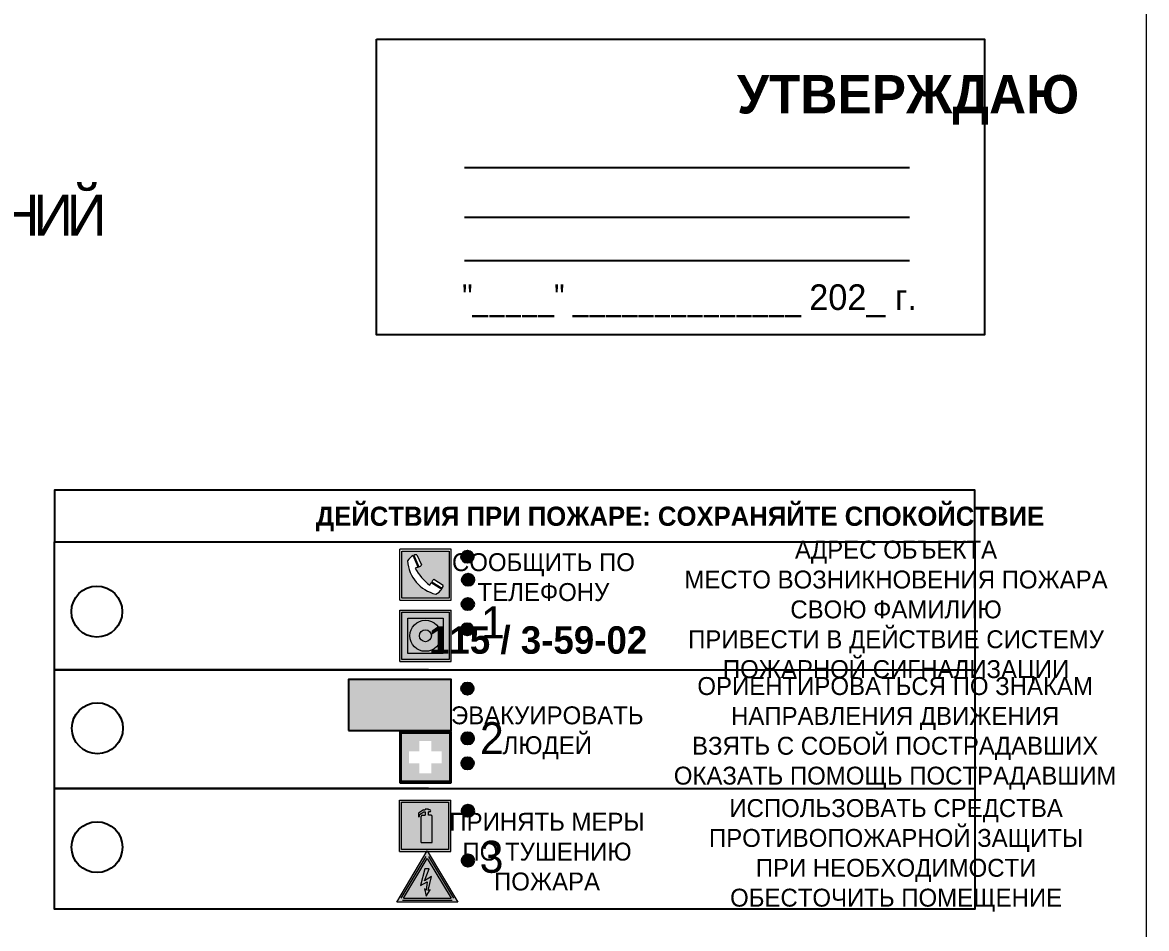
# Model space of a CAD drawing. Header units: millimetres. Extents: x 13114 to 67229, y 22859 to 38520.
# Drawn here: x 22987.8 to 23163.4, y 35797.5 to 35939.1 of the extents above; entities that cross this region are included whole.
import ezdxf

# ---------------------------------------------------------------- set-up
doc = ezdxf.new("R2010")
doc.units = ezdxf.units.MM
doc.styles.add('обычный', font='arial.ttf')

# ---------------------------------------------------------------- blocks, each defined once
blk = doc.blocks.new('A$C3E6D3DDE')
at = {"lineweight": 5}
h = blk.add_hatch(color=40, dxfattribs=at)
h.paths.add_polyline_path([(24.1, 1.45), (16.46, -11.35), (31.74, -11.35)])
h.paths.add_polyline_path([(24.09, -0.46), (30.03, -10.41), (18.14, -10.41)], flags=16)
h.paths.add_polyline_path([(24.54, -3.08), (23.41, -6.02), (25.13, -5.01), (24.33, -8.5), (24.82, -8.27), (23.79, -9.86), (23.4, -8.04), (23.8, -8.43), (24.04, -6.29), (22.39, -7.25), (23.44, -3.08)], flags=0)
h = blk.add_hatch(color=256, dxfattribs=at)
h.paths.add_polyline_path([(24.37, 0.03, 0.567511), (23.82, 0.03), (17.59, -10.4, 0.582454), (17.86, -10.88), (30.32, -10.88, 0.582149), (30.6, -10.4)])
h.paths.add_polyline_path([(24.09, -0.46), (18.14, -10.41), (30.03, -10.41)], flags=16)
h.paths.add_polyline_path([(24.54, -3.08), (23.41, -6.02), (25.13, -5.01), (24.33, -8.5), (24.82, -8.27), (23.79, -9.86), (23.4, -8.04), (23.8, -8.43), (24.04, -6.29), (22.39, -7.25), (23.44, -3.08)], flags=0)
h = blk.add_hatch(color=40, dxfattribs=at)
h.paths.add_polyline_path([(24.09, -0.46), (18.14, -10.41), (30.03, -10.41)])
h.paths.add_polyline_path([(24.82, -8.27), (23.79, -9.86), (23.4, -8.04), (23.8, -8.43), (24.04, -6.29), (22.39, -7.25), (23.44, -3.08), (24.54, -3.08), (23.41, -6.02), (25.13, -5.01), (24.33, -8.5)], flags=16)
at = {"color": 40, "lineweight": 5}
for p, q in [((16.46, -11.35), (24.1, 1.45)), ((24.1, 1.45), (31.74, -11.35))]:
    blk.add_line(p, q, dxfattribs=at)
at = {"lineweight": 5}
for p, q in [((17.59, -10.4), (23.82, 0.03)), ((24.37, 0.03), (30.6, -10.4)), ((18.14, -10.41), (24.09, -0.46)), ((24.09, -0.46), (30.03, -10.41)), ((23.44, -3.08), (22.39, -7.25)), ((23.41, -6.02), (24.54, -3.08)), ((25.13, -5.01), (23.41, -6.02)), ((24.54, -3.08), (23.44, -3.08)), ((24.33, -8.5), (25.13, -5.01)), ((22.39, -7.25), (24.04, -6.29)), ((23.8, -8.43), (23.4, -8.04)), ((23.4, -8.04), (23.79, -9.86)), ((23.79, -9.86), (24.82, -8.27)), ((24.04, -6.29), (23.8, -8.43)), ((24.82, -8.27), (24.33, -8.5)), ((17.86, -10.88), (30.32, -10.88)), ((18.14, -10.41), (30.03, -10.41))]:
    blk.add_line(p, q, dxfattribs=at)
at = {"color": 50, "lineweight": 5}
blk.add_line((31.74, -11.35), (16.46, -11.35), dxfattribs=at)
blk = doc.blocks.new('A$C456E1F9C')
at = {"lineweight": 5}
h = blk.add_hatch(color=242, dxfattribs=at)
h.paths.add_polyline_path([(0.51, -1.47), (0.51, -13.26), (12.29, -13.26), (12.29, -1.47)])
h.paths.add_polyline_path([(5.42, -4.95, -0.254479), (4.78, -5.4), (3.52, -2.53, -0.209735), (4.23, -2.4)], flags=16)
h.paths.add_polyline_path([(8.53, -8.6), (10.87, -10.17), (10.54, -10.76), (8.03, -9.13, -0.192251)], flags=16)
h.paths.add_polyline_path([(4.61, -5.49, 0.005518), (3.87, -5.72, 0.128647), (7.49, -10.01, 0.00809), (7.83, -9.33), (10.47, -10.97, -0.16736), (8.99, -12.25, -0.327862), (1.95, -3.95, -0.166952), (3.36, -2.62)], flags=16)
at = {"color": 242, "lineweight": 5}
for p, q in [((0, -13.77), (0, -0.97)), ((12.8, -0.97), (0, -0.97)), ((4.61, -5.49), (3.36, -2.62)), ((3.52, -2.53), (4.78, -5.4)), ((4.23, -2.4), (5.42, -4.95)), ((12.8, -13.77), (12.8, -0.97)), ((7.83, -9.33), (10.47, -10.97)), ((8.03, -9.13), (10.54, -10.76)), ((10.81, -10.12), (8.53, -8.6)), ((10.54, -10.76), (10.8, -10.3)), ((10.8, -10.3), (10.81, -10.12)), ((0, -13.77), (12.8, -13.77))]:
    blk.add_line(p, q, dxfattribs=at)
blk.add_lwpolyline([(0.51, -1.47), (12.29, -1.47), (12.29, -13.26), (0.51, -13.26)], close=True, dxfattribs=at)
for centre, radius, start, end in [((4.59, -5.34), 2.99, 114.2845, 152.1974), ((4.02, -3.27), 0.891, 76.3284, 123.7092), ((11.12, -3.31), 9.19, 183.9915, 256.6009), ((14.98, -39.1), 35.17, 107.1487, 108.4135), ((4.68, -4.59), 0.824, 276.9621, 334.0723), ((13.86, -0.94), 11.08, 205.5536, 234.8762), ((-13.31, 0.8), 23.44, 332.5487, 334.4027), ((8.94, -9.5), 0.989, 114.4092, 157.9388), ((7.87, -9.46), 3, 291.9291, 329.9329)]:
    blk.add_arc(centre, radius, start, end, dxfattribs=at)
blk = doc.blocks.new('A$C54414219')
at = {"true_color": 0xffffff}
h = blk.add_hatch(color=7, dxfattribs=at)
h.paths.add_polyline_path([(2.39, -9.45), (2.39, -18.3), (11.23, -18.3), (11.23, -9.45)], flags=0)
h.paths.add_polyline_path([(10.71, -13.87, -1), (2.92, -13.87, -1)], flags=0)
h.paths.add_polyline_path([(8.3, -13.87, -1), (5.33, -13.87, -1)], flags=0)
h.paths.add_polyline_path([(0.41, -7.47), (0.41, -20.27), (13.21, -20.27), (13.21, -7.47)])
h.paths.add_polyline_path([(0.92, -19.77), (12.71, -19.77), (12.71, -7.98), (0.92, -7.98)], flags=16)
h.paths.add_polyline_path([(11.23, -9.45), (11.23, -18.3), (2.39, -18.3), (2.39, -9.45)], flags=0)
at = {"lineweight": 5}
h = blk.add_hatch(color=242, dxfattribs=at)
h.paths.add_polyline_path([(12.71, -7.98), (0.92, -7.98), (0.92, -19.77), (12.71, -19.77)])
h.paths.add_polyline_path([(11.23, -18.3), (2.39, -18.3), (2.39, -9.45), (11.23, -9.45)], flags=16)
h.paths.add_polyline_path([(10.71, -13.87, -1), (2.92, -13.87, -1)], flags=0)
h.paths.add_polyline_path([(8.3, -13.87, -1), (5.33, -13.87, -1)], flags=0)
at = {"true_color": 0xffffff}
h = blk.add_hatch(color=7, dxfattribs=at)
h.paths.add_polyline_path([(2.39, -9.45), (2.39, -18.3), (11.23, -18.3), (11.23, -9.45)])
h.paths.add_polyline_path([(10.71, -13.87, -1), (2.92, -13.87, -1)], flags=16)
h.paths.add_polyline_path([(8.3, -13.87, -1), (5.33, -13.87, -1)], flags=0)
at = {"lineweight": 5}
h = blk.add_hatch(color=242, dxfattribs=at)
h.paths.add_polyline_path([(2.92, -13.87, 1), (10.71, -13.87, 1)])
h.paths.add_polyline_path([(8.3, -13.87, -1), (5.33, -13.87, -1)], flags=16)
at = {"color": 242, "lineweight": 5}
for p, q in [((0.41, -20.27), (0.41, -7.47)), ((0.41, -7.47), (13.21, -7.47)), ((0.41, -7.47), (13.21, -7.47)), ((13.21, -20.27), (13.21, -7.47)), ((0.41, -20.27), (13.21, -20.27))]:
    blk.add_line(p, q, dxfattribs=at)
for points in [[(0.92, -7.98), (12.71, -7.98), (12.71, -19.77), (0.92, -19.77)], [(2.39, -9.45), (11.23, -9.45), (11.23, -18.3), (2.39, -18.3)]]:
    blk.add_lwpolyline(points, close=True, dxfattribs=at)
for radius in [3.89, 1.49]:
    blk.add_circle((6.81, -13.87), radius, dxfattribs=at)
blk = doc.blocks.new('A$C32E8229D')
at = {"true_color": 0xffffff}
blk.add_hatch(color=7, dxfattribs=at).paths.add_polyline_path([(0, 0), (0, -8), (16, -8), (16, 0)])
h = blk.add_hatch(color=126)
h.paths.add_polyline_path([(0.2, -0.2), (15.8, -0.2), (15.8, -7.8), (0.2, -7.8)])
h.paths.add_polyline_path([(13.49, -2.05), (12.08, -2.05), (11.37, -2.63, 0.162397), (11.29, -2.84), (11.29, -3.63), (10.35, -3.63), (10.35, -4.05), (11.68, -4.05), (11.68, -3.48), (12.26, -4.28), (11.29, -5.1), (11.29, -6.78), (11.85, -6.78), (11.85, -5.44), (12.8, -4.64), (12.8, -5.94), (14.46, -5.94), (14.46, -5.39), (13.45, -5.39), (13.45, -3.97), (12.46, -2.59), (13.15, -2.59), (13.69, -3.34), (14.18, -3)], flags=16)
h.paths.add_polyline_path([(10.74, -1.82, 1), (11.8, -1.82, 1)], flags=16)
h.paths.add_polyline_path([(9.39, -3.59), (5.99, -3.59), (6.56, -3.03), (5.91, -3.03), (5.1, -3.83), (5.91, -4.64), (6.56, -4.64), (5.99, -4.09), (9.39, -4.09)], flags=16)
h.paths.add_polyline_path([(4.29, -1.08), (1.72, -1.08), (1.72, -6.6), (4.29, -6.6)], flags=16)
at = {"color": 126}
blk.add_lwpolyline([(16, -8), (0, -8), (0, 0), (16, 0)], close=True, dxfattribs=at)
blk = doc.blocks.new('A$C18900ED3')
h = blk.add_hatch(color=126)
h.paths.add_polyline_path([(-0.18, -0.18), (-7.02, -0.18), (-7.02, -7.02), (-0.18, -7.02)])
h.paths.add_polyline_path([(-5.89, -4.46), (-5.89, -2.77), (-4.46, -2.77), (-4.46, -1.31), (-2.77, -1.31), (-2.77, -2.77), (-1.33, -2.77), (-1.33, -4.46), (-2.77, -4.46), (-2.77, -5.89), (-4.46, -5.89), (-4.46, -4.46)], flags=16)
at = {"color": 126}
for p, q in [((-7.2, 0), (-7.2, -7.2)), ((0, 0), (-7.2, 0)), ((0, -7.2), (0, 0)), ((-7.02, -7.02), (-7.02, -0.18)), ((-7.02, -0.18), (-0.18, -0.18)), ((-0.18, -0.18), (-0.18, -7.02)), ((-7.2, -7.2), (0, -7.2)), ((-0.18, -7.02), (-7.02, -7.02))]:
    blk.add_line(p, q, dxfattribs=at)
blk = doc.blocks.new('A$C3AD82952')
at = {"true_color": 0xf5f5ff}
h = blk.add_hatch(color=7, dxfattribs=at)
h.dxf.hatch_style = 1
h.paths.add_polyline_path([(8.21, 8.73, 0.414214), (7.89, 9.05), (7.22, 9.05), (7.22, 9.92), (7.59, 9.92, 1), (7.57, 10.36), (7.22, 10.36), (7.22, 10.6), (6.43, 10.6), (6.43, 10.36), (6.01, 10.36), (4.74, 9.59), (4.74, 8.69), (4.98, 8.73), (4.98, 9.26), (6.12, 9.91), (6.43, 9.91), (6.43, 9.05), (5.76, 9.05, 0.414214), (5.44, 8.73), (5.44, 2.2), (8.21, 2.2)], flags=0)
h.paths.add_polyline_path([(12.8, 12.8), (0, 12.8), (0, 0), (12.8, 0)])
h.paths.add_polyline_path([(0.51, 12.29), (12.29, 12.29), (12.29, 0.51), (0.51, 0.51)], flags=16)
h.paths.add_polyline_path([(4.74, 9.59), (6.01, 10.36), (6.43, 10.36), (6.43, 10.6), (7.22, 10.6), (7.22, 10.36), (7.59, 10.36, -0.94586), (7.59, 9.92), (7.22, 9.92), (7.22, 9.05), (7.89, 9.05, -0.414214), (8.21, 8.73), (8.21, 2.2), (5.44, 2.2), (5.44, 8.73, -0.414214), (5.76, 9.05), (6.43, 9.05), (6.43, 9.91), (6.12, 9.91), (4.98, 9.26), (4.98, 8.73), (4.74, 8.69)], flags=0)
h = blk.add_hatch(color=242)
h.dxf.hatch_style = 1
h.paths.add_polyline_path([(12.29, 12.29), (0.51, 12.29), (0.51, 0.51), (12.29, 0.51)])
h.paths.add_polyline_path([(4.74, 8.69), (4.74, 9.59), (6.01, 10.36), (6.43, 10.36), (6.43, 10.6), (7.22, 10.6), (7.22, 10.36), (7.59, 10.36, -0.94586), (7.59, 9.92), (7.22, 9.92), (7.22, 9.05), (7.89, 9.05, -0.414214), (8.21, 8.73), (8.21, 2.2), (5.44, 2.2), (5.44, 8.73, -0.414214), (5.76, 9.05), (6.43, 9.05), (6.43, 9.91), (6.12, 9.91), (4.98, 9.26), (4.98, 8.73)], flags=16)
h = blk.add_hatch(color=7, dxfattribs=at)
h.dxf.hatch_style = 1
h.paths.add_polyline_path([(8.21, 8.73, 0.414214), (7.89, 9.05), (7.22, 9.05), (7.22, 9.92), (7.59, 9.92, 1), (7.57, 10.36), (7.22, 10.36), (7.22, 10.6), (6.43, 10.6), (6.43, 10.36), (6.01, 10.36), (4.74, 9.59), (4.74, 8.69), (4.98, 8.73), (4.98, 9.26), (6.12, 9.91), (6.43, 9.91), (6.43, 9.05), (5.76, 9.05, 0.414214), (5.44, 8.73), (5.44, 2.2), (8.21, 2.2)])
at = {"color": 242, "lineweight": 5}
for p, q in [((0, 0), (0, 12.8)), ((0, 12.8), (12.8, 12.8)), ((12.8, 0), (12.8, 12.8)), ((6.01, 10.36), (4.74, 9.59)), ((4.74, 9.59), (4.74, 8.69)), ((4.74, 8.69), (4.98, 8.73)), ((4.98, 9.26), (6.12, 9.91)), ((4.98, 8.73), (4.98, 9.26)), ((5.44, 2.2), (5.44, 8.73)), ((5.76, 9.05), (6.43, 9.05)), ((6.01, 10.36), (6.43, 10.36)), ((6.12, 9.91), (6.43, 9.91)), ((7.22, 10.6), (6.43, 10.6)), ((6.43, 10.6), (6.43, 10.36)), ((6.43, 9.91), (6.43, 9.05)), ((7.22, 10.36), (7.22, 10.6)), ((7.59, 10.36), (7.22, 10.36)), ((7.22, 9.05), (7.22, 9.92)), ((7.59, 9.92), (7.22, 9.92)), ((7.89, 9.05), (7.22, 9.05)), ((8.21, 2.2), (8.21, 8.73)), ((0, 0), (12.8, 0)), ((5.44, 2.2), (8.21, 2.2))]:
    blk.add_line(p, q, dxfattribs=at)
blk.add_lwpolyline([(0.51, 12.29), (12.29, 12.29), (12.29, 0.51), (0.51, 0.51)], close=True, dxfattribs=at)
for centre, radius, start, end in [((5.76, 8.73), 0.32, 90, 180), ((7.58, 10.14), 0.223, 273.1875, 86.8125), ((7.89, 8.73), 0.32, 0, 90)]:
    blk.add_arc(centre, radius, start, end, dxfattribs=at)

msp = doc.modelspace()

# ---------------------------------------------------------------- hatches: boundary and pattern name
at = {"lineweight": 0}
h = msp.add_hatch(color=256, dxfattribs=at)
h.dxf.hatch_style = 1
h.paths.add_polyline_path([(23056.34, 35855.64, 1), (23058.27, 35855.64, 1)])
h = msp.add_hatch(color=256, dxfattribs=at)
h.dxf.hatch_style = 1
h.paths.add_polyline_path([(23056.44, 35852.05, 1), (23058.37, 35852.05, 1)])
h = msp.add_hatch(color=256, dxfattribs=at)
h.dxf.hatch_style = 1
h.paths.add_polyline_path([(23056.4, 35848.24, 1), (23058.33, 35848.24, 1)])
h = msp.add_hatch(color=256, dxfattribs=at)
h.dxf.hatch_style = 1
h.paths.add_polyline_path([(23056.32, 35844.31, 1), (23058.25, 35844.31, 1)])
h = msp.add_hatch(color=256, dxfattribs=at)
h.dxf.hatch_style = 1
h.paths.add_polyline_path([(23056.33, 35835.04, 1), (23058.26, 35835.04, 1)])
h = msp.add_hatch(color=256, dxfattribs=at)
h.dxf.hatch_style = 1
h.paths.add_polyline_path([(23056.37, 35827.26, 1), (23058.3, 35827.26, 1)])
h = msp.add_hatch(color=256, dxfattribs=at)
h.dxf.hatch_style = 1
h.paths.add_polyline_path([(23056.36, 35823.36, 1), (23058.3, 35823.36, 1)])
h = msp.add_hatch(color=256, dxfattribs=at)
h.dxf.hatch_style = 1
h.paths.add_polyline_path([(23056.42, 35815.94, 1), (23058.35, 35815.94, 1)])
h = msp.add_hatch(color=256, dxfattribs=at)
h.dxf.hatch_style = 1
h.paths.add_polyline_path([(23056.43, 35808.17, 1), (23058.36, 35808.17, 1)])

# ---------------------------------------------------------------- linework, layer by layer
at = {"color": 5, "lineweight": 0}
msp.add_lwpolyline([(22563.37, 35554.67), (23163.37, 35554.67), (23163.37, 35949.67), (22563.37, 35949.67)], close=True, dxfattribs=at)
for points in [[(23043.09, 35936.52), (23138.09, 35936.52), (23138.09, 35890.31), (23043.09, 35890.31)], [(22992.79, 35857.99), (23136.56, 35857.99), (23136.56, 35866.04), (22992.79, 35866.04)], [(22992.79, 35857.99), (23136.56, 35857.99), (23136.56, 35800.59), (22992.79, 35800.59)]]:
    msp.add_lwpolyline(points, close=True)
for points in [[(23056.84, 35916.47), (23126.37, 35916.47)], [(23056.84, 35908.71), (23126.37, 35908.71)], [(23056.84, 35901.92), (23126.37, 35901.92)], [(23051.21, 35837.99), (22992.79, 35837.99), (23136.56, 35837.99)], [(23051.21, 35819.42), (22992.79, 35819.42), (23136.56, 35819.42)]]:
    msp.add_lwpolyline(points)
for centre, radius in [((23057.3, 35855.64), 0.966), ((23057.41, 35852.05), 0.966), ((22999.42, 35847.07), 3.98), ((23057.37, 35848.24), 0.966), ((23057.28, 35844.31), 0.966), ((23057.3, 35835.04), 0.966), ((22999.51, 35828.84), 3.98), ((23057.34, 35827.26), 0.966), ((23057.33, 35823.36), 0.966), ((23057.39, 35815.94), 0.966), ((22999.45, 35810.26), 3.98), ((23057.39, 35808.17), 0.966)]:
    msp.add_circle(centre, radius)

# ---------------------------------------------------------------- block references
for name, p, xscale, yscale, zscale in [('A$C456E1F9C', (23046.75, 35857.45), 0.625, 0.625, 0.625), ('A$C54414219', (23046.49, 35851.96), 0.625, 0.625, 0.625), ('A$C18900ED3', (23054.75, 35828.32), 1.111111111007631, 1.111111111007631, 1.111111111007631), ('A$C3AD82952', (23046.69, 35809.59), 0.625, 0.625, 0.625), ('A$C3E6D3DDE', (23035.98, 35808.78), 0.625, 0.625, 0.625)]:
    msp.add_blockref(name, p, dxfattribs=dict(xscale=xscale, yscale=yscale, zscale=zscale))
at = {"xscale": -1}
msp.add_blockref('A$C32E8229D', (23054.75, 35836.47), dxfattribs=at)

# ---------------------------------------------------------------- texts
at = {"lineweight": 0, "attachment_point": 5, "style": 'обычный'}
for s, insert, char_height, width in [('\\pi-18,l18,t18;{\\fProxima Nova Rg|b1|i0|c204|p2;УТВЕРЖДАЮ\\H1.1997x; }', (23126.13, 35927.05), 6, 126.6484), ('{\\fArial Narrow|b0|i0|c204|p34;"_____" ______________ \\fProxima Nova Rg|b0|i0|c204|p2;202_ г. }', (23092, 35895.63), 4, 78.6503), ('{\\fProxima Nova Rg|b1|i0|c204|p2;ДЕЙСТВИЯ ПРИ ПОЖАРЕ: СОХРАНЯЙТЕ СПОКОЙСТВИЕ\\H1.6644x; }', (23090.51, 35861.54), 3, 175.1736), ('\\pi-8.4,l8.4,t8.4;{\\fProxima Nova Rg|b0|i0|c204|p2;АДРЕС ОБЪЕКТА\\PМЕСТО ВОЗНИКНОВЕНИЯ ПОЖАРА \\PСВОЮ ФАМИЛИЮ\\PПРИВЕСТИ В ДЕЙСТВИЕ СИСТЕМУ \\PПОЖАРНОЙ СИГНАЛИЗАЦИИ}', (23124.25, 35847.01), 2.8, 126.6484), ('{\\fProxima Nova Rg|b0|i0|c204|p2;СООБЩИТЬ ПО \\PТЕЛЕФОНУ}', (23069.18, 35852.44), 2.8, 126.6484), ('{\\fProxima Nova Rg|b0|i0|c204|p2;1\\H1.1667x; }', (23061.28, 35845.38), 5, 126.6484), ('{\\fProxima Nova Rg|b1|i0|c0|p2;\\H1.0714x;115 / 3-59-02\\H1.2822x; }', (23068.35, 35842.57), 4, 126.6484), ('\\pi-8.4,l8.4,t8.4;{\\fProxima Nova Rg|b0|i0|c204|p2;ОРИЕНТИРОВАТЬСЯ ПО ЗНАКАМ \\PНАПРАВЛЕНИЯ ДВИЖЕНИЯ\\PВЗЯТЬ С СОБОЙ ПОСТРАДАВШИХ\\PОКАЗАТЬ ПОМОЩЬ ПОСТРАДАВШИМ}', (23124.11, 35828.03), 2.8, 126.6484), ('{\\fProxima Nova Rg|b0|i0|c204|p2;ЭВАКУИРОВАТЬ \\PЛЮДЕЙ}', (23069.78, 35828.12), 2.8, 126.6484), ('{\\fProxima Nova Rg|b0|i0|c204|p2;2\\H1.1967x; }', (23061.13, 35827.29), 5, 126.6484), ('\\pi-8.4,l8.4,t8.4;{\\fProxima Nova Rg|b0|i0|c204|p2;ИСПОЛЬЗОВАТЬ СРЕДСТВА \\PПРОТИВОПОЖАРНОЙ ЗАЩИТЫ \\PПРИ НЕОБХОДИМОСТИ \\PОБЕСТОЧИТЬ ПОМЕЩЕНИЕ}', (23124.26, 35808.96), 2.8, 126.6484), ('{\\fProxima Nova Rg|b0|i0|c204|p2;ПРИНЯТЬ МЕРЫ \\PПО ТУШЕНИЮ \\PПОЖАРА}', (23069.74, 35809.54), 2.8, 126.6484), ('{\\fProxima Nova Rg|b0|i0|c204|p2;3\\H1.1967x; }', (23061.07, 35808.72), 5, 126.6484)]:
    msp.add_mtext(s, dxfattribs=dict(at, insert=insert, char_height=char_height, width=width))
at = {"color": 0, "lineweight": 0, "insert": (22862.52, 35905.68), "char_height": 8, "width": 449.2158, "attachment_point": 5, "style": 'обычный'}
msp.add_mtext('{\\fArial Black|b1|i0|c204|p34;\\H2x;\\T0.85;  \\fArial Narrow|b0|i0|c204|p34;\\H0.8x;\\W0.9;\\P\\fProxima Nova Rg|b0|i0|c204|p2;\\H0.5x;\\W1;\\C256;ПРИ ПОЖАРЕ  ИЛИ ДРУГИХ ЧРЕЗВЫЧАЙНЫХ СИТУАЦИЯХ  ИЗ ПОМЕЩЕНИЙ \\fProxima Nova Rg|b1|i0|c204|p2;\\H1.25x;\\PДАУ: ЗДАНИЕ ОТДЕЛА КАДРОВ\\fProxima Nova Rg|b1|i0|c0|p2;  \\P\\fProxima Nova Rg|b1|i0|c204|p2;ул. ЛЕНИНГРАДСКАЯ, д. \\fProxima Nova Rg|b1|i0|c0|p2;4\\fProxima Nova Rg|b1|i0|c204|p2;А,  \\fProxima Nova Rg|b1|i0|c0|p2;1 \\fProxima Nova Rg|b1|i0|c204|p2;ЭТАЖ}', dxfattribs=at)

doc.saveas('drawing.dxf')
